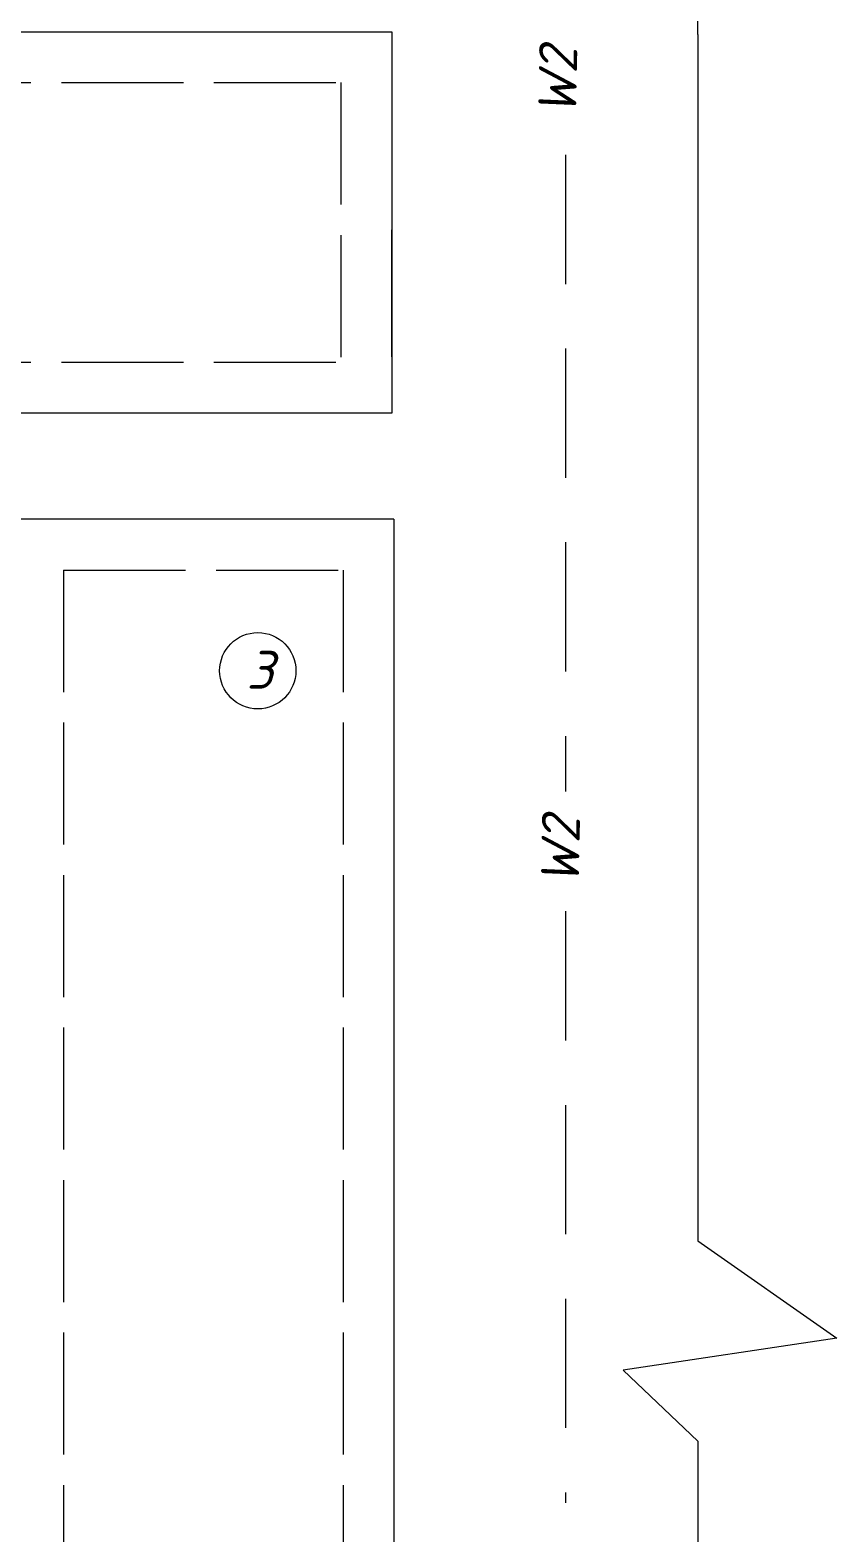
# Model space of a CAD drawing. Header units: millimetres. Extents: x 27137 to 30937, y -4667 to -569.
# Drawn here: x 29025.1 to 29056.8, y -2575.1 to -2516 of the extents above; entities that cross this region are included whole.
import ezdxf

# ---------------------------------------------------------------- set-up
doc = ezdxf.new("R2010")
doc.units = ezdxf.units.MM
doc.header["$LTSCALE"] = 0.4
doc.linetypes.add('ACAD_ISO02W100', pattern=[15, 12, -3])
doc.linetypes.add('штриховаяX2', pattern=[38.1, 25.4, -12.7])
doc.styles.add('Isocpeur', font='isocpeui.ttf', dxfattribs={"height": 2.5})

msp = doc.modelspace()

# ---------------------------------------------------------------- linework, layer by layer
at = {"linetype": 'штриховаяX2', "lineweight": 15, "ltscale": 0.5}
for p, q in [((29046.1482, -2486.3231), (29046.1476, -2516.1797)), ((29046.1475, -2520.8997), (29046.1469, -2545.937)), ((29046.1468, -2550.657), (29046.1463, -2573.9283))]:
    msp.add_line(p, q, dxfattribs=at)
at = {"lineweight": 15}
for p, q in [((29051.3499, -2516.1614), (29051.3499, -2486.3231)), ((28994.3071, -2516.0555), (29039.3071, -2516.0555)), ((28994.3071, -2516.0555), (29039.3071, -2516.0555)), ((29039.3071, -2516.0555), (29039.3071, -2531.0555)), ((29039.3071, -2516.0555), (29039.3071, -2531.0555)), ((29051.3499, -2516.162), (29051.351, -2563.6164)), ((29039.3071, -2528.8488), (29039.3071, -2523.8488)), ((29039.3071, -2528.8488), (29039.3071, -2523.8488)), ((29039.3071, -2531.0555), (28994.3071, -2531.0555)), ((29039.396, -2535.2309), (29024.396, -2535.2309)), ((29039.396, -2535.2309), (29039.396, -2580.2309)), ((29039.396, -2535.2309), (29039.396, -2580.2309)), ((29051.351, -2563.6164), (29056.8279, -2567.4551)), ((29056.8279, -2567.4551), (29048.4151, -2568.7025)), ((29048.4151, -2568.7025), (29051.3511, -2571.4951)), ((29051.3511, -2571.4951), (29051.3515, -2586.4384))]:
    msp.add_line(p, q, dxfattribs=at)
at = {"linetype": 'ACAD_ISO02W100', "lineweight": 15}
for p, q in [((28996.3071, -2518.0555), (29037.3071, -2518.0555)), ((29037.3071, -2518.0555), (29037.3071, -2529.0555)), ((28996.3071, -2529.0555), (29037.3071, -2529.0555)), ((29026.396, -2537.2309), (29037.396, -2537.2309)), ((29026.396, -2537.2309), (29026.396, -2578.2309)), ((29037.396, -2537.2309), (29037.396, -2578.2309))]:
    msp.add_line(p, q, dxfattribs=at)
at = {"lineweight": 15}
msp.add_circle((29034.0359, -2541.1921), 1.5, dxfattribs=at)

# ---------------------------------------------------------------- texts
at = {"linetype": 'штриховаяX2', "lineweight": 15, "char_height": 1.5, "attachment_point": 3, "rotation": 89.090136, "style": 'Isocpeur'}
for insert in [(29045.11, -2516.6633), (29045.2163, -2546.9404)]:
    msp.add_mtext_dynamic_manual_height_columns('W2', width=3.719358, gutter_width=12.5, heights=[0], dxfattribs=dict(at, insert=insert))
at = {"lineweight": 15, "insert": (29034.6702, -2540.4134), "char_height": 1.5, "attachment_point": 3, "rotation": 358.982245, "style": 'Isocpeur'}
msp.add_mtext_dynamic_manual_height_columns('3', width=1.525272, gutter_width=12.5, heights=[0], dxfattribs=at)

doc.saveas('drawing.dxf')
